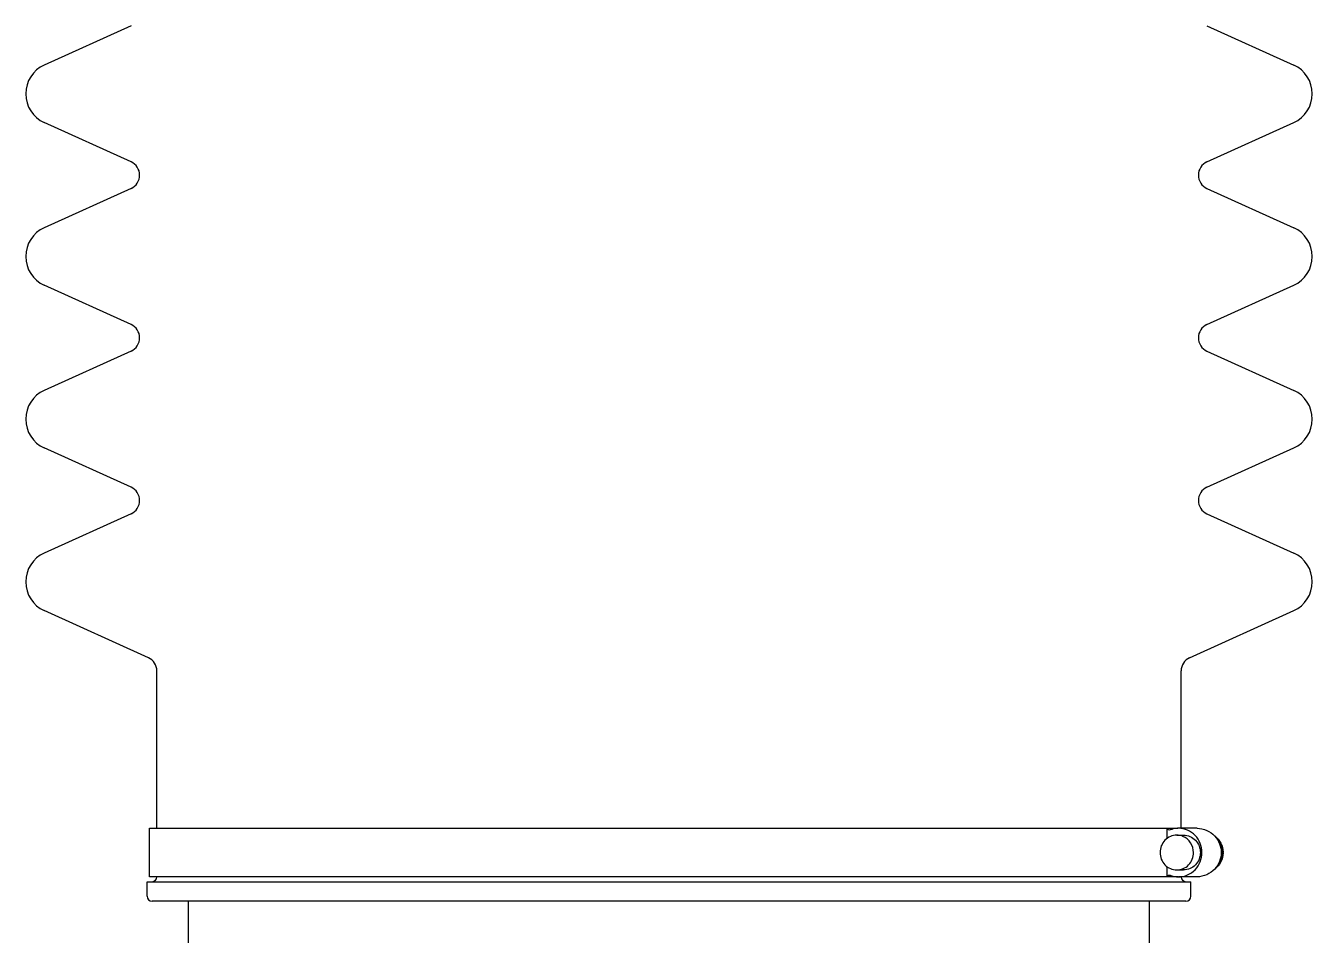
# Model space of a CAD drawing. Header units: millimetres. Extents: x 1186 to 6713, y 237 to 5598.
# Drawn here: x 6054.7 to 6319.8, y 3858.3 to 4045.6 of the extents above; entities that cross this region are included whole.
import ezdxf

# ---------------------------------------------------------------- set-up
doc = ezdxf.new("R2010")
doc.units = ezdxf.units.MM
doc.header["$LTSCALE"] = 384.175
doc.layers.get('0').update_dxf_attribs({"linetype": 'CONTINUOUS'})

msp = doc.modelspace()

# ---------------------------------------------------------------- linework, layer by layer
at = {"color": 0, "linetype": 'Continuous'}
for p, q in [((6076.45163, 4045.60466), (6058.56899, 4037.50914)), ((6298.10099, 4045.60466), (6315.98363, 4037.50914)), ((6076.45163, 4017.57065), (6058.56899, 4025.66617)), ((6298.10099, 4017.57065), (6315.98363, 4025.66617)), ((6076.45163, 4012.10466), (6058.56899, 4004.00914)), ((6298.10099, 4012.10466), (6315.98363, 4004.00914)), ((6076.45163, 3984.07065), (6058.56899, 3992.16617)), ((6298.10099, 3984.07065), (6315.98363, 3992.16617)), ((6076.45163, 3978.60466), (6058.56899, 3970.50914)), ((6298.10099, 3978.60466), (6315.98363, 3970.50914)), ((6076.45163, 3950.57065), (6058.56899, 3958.66617)), ((6298.10099, 3950.57065), (6315.98363, 3958.66617)), ((6076.45163, 3945.10466), (6058.56899, 3937.00914)), ((6298.10099, 3945.10466), (6315.98363, 3937.00914)), ((6080.01354, 3915.45816), (6058.56899, 3925.16617)), ((6294.53908, 3915.45816), (6315.98363, 3925.16617)), ((6081.77631, 3880.33766), (6081.77631, 3912.72517)), ((6292.77631, 3880.33766), (6292.77631, 3912.72517)), ((6080.27631, 3870.33766), (6080.27631, 3880.33766)), ((6080.27631, 3880.33766), (6292.13435, 3880.33766)), ((6289.8787, 3878.24773), (6289.8787, 3880.33766)), ((6290.53292, 3879.99716), (6290.36243, 3879.96411)), ((6291.88558, 3878.92519), (6293.30429, 3878.92519)), ((6296.07597, 3880.33766), (6292.27595, 3880.33766)), ((6292.13435, 3870.33766), (6080.27631, 3870.33766)), ((6289.8787, 3870.33766), (6289.8787, 3872.42747)), ((6290.36243, 3870.7112), (6290.53292, 3870.67816)), ((6291.88558, 3871.75013), (6293.30429, 3871.75013)), ((6296.07597, 3870.33766), (6292.27595, 3870.33766)), ((6079.77631, 3866.33766), (6079.77631, 3869.33766)), ((6079.77631, 3869.33766), (6294.77631, 3869.33766)), ((6294.77631, 3866.33766), (6294.77631, 3869.33766)), ((6293.77631, 3865.33766), (6080.77631, 3865.33766)), ((6088.27631, 3714.9988), (6088.27631, 3865.33766)), ((6286.27631, 3824.33766), (6286.27631, 3865.33766))]:
    msp.add_line(p, q, dxfattribs=at)
for centre, radius, start, end in [((6061.24966, 4031.58766), 6.5, 114.3563913, 245.6436087), ((6313.30296, 4031.58766), 6.5, 294.3563913, 65.6436087), ((6075.2144, 4014.83766), 3, 294.3563913, 65.6436087), ((6299.33822, 4014.83766), 3, 114.3563913, 245.6436087), ((6061.24966, 3998.08766), 6.5, 114.3563913, 245.6436087), ((6313.30296, 3998.08766), 6.5, 294.3563913, 65.6436087), ((6075.2144, 3981.33766), 3, 294.3563913, 65.6436087), ((6299.33822, 3981.33766), 3, 114.3563913, 245.6436087), ((6061.24966, 3964.58766), 6.5, 114.3563913, 245.6436087), ((6313.30296, 3964.58766), 6.5, 294.3563913, 65.6436087), ((6075.2144, 3947.83766), 3, 294.3563913, 65.6436087), ((6299.33822, 3947.83766), 3, 114.3563913, 245.6436087), ((6061.24966, 3931.08766), 6.5, 114.3563913, 245.6436087), ((6313.30296, 3931.08766), 6.5, 294.3563913, 65.6436087), ((6078.77631, 3912.72517), 3, 0, 65.6436087), ((6295.77631, 3912.72517), 3, 114.3563913, 180), ((6292.28986, 3875.64688), 4.69167, 95.4707313, 111.9922177), ((6292.27538, 3875.73841), 4.59918, 89.9849079, 95.3998757), ((6291.88071, 3875.5951), 3.33035, 67.3434405, 71.2377641), ((6297.12788, 3875.33766), 4.17937, 359.5028236, 359.9999086), ((6297.12163, 3875.33765), 4.18562, 0.000075, 0.4652943), ((6297.26089, 3875.33764), 4.18132, 359.2450059, 0.7550417), ((6080.77631, 3870.33766), 1, 270, 0), ((6292.28986, 3875.02844), 4.69167, 248.0077823, 264.5292687), ((6292.27538, 3874.9369), 4.59918, 264.6001243, 270.0150921), ((6293.77631, 3870.33766), 1, 180, 270), ((6080.77631, 3866.33766), 1, 180, 270), ((6293.77631, 3866.33766), 1, 270, 0)]:
    msp.add_arc(centre, radius, start, end, dxfattribs=at)
for points, knots in [([(6291.88558, 3878.92519), (6291.00235, 3878.92519), (6289.14445, 3878.12264), (6288.44549, 3876.24748), (6288.44549, 3875.33766)], [0, 0, 0, 0, 0.49258498, 1, 1, 1, 1]), ([(6297.07046, 3875.33766), (6297.07046, 3876.60566), (6296.09673, 3879.21923), (6293.50743, 3880.33728), (6292.27659, 3880.33759)], [0, 0, 0, 0, 0.507435981, 1, 1, 1, 1]), ([(6295.32567, 3875.33766), (6295.32567, 3876.03645), (6294.92495, 3877.45131), (6293.79463, 3878.40508), (6293.16358, 3878.66845)], [0, 0, 0, 0, 0.50541961, 1, 1, 1, 1]), ([(6293.30286, 3878.92513), (6294.18627, 3878.92571), (6296.04511, 3878.12342), (6296.74437, 3876.24774), (6296.74437, 3875.33766)], [0, 0, 0, 0, 0.492565075, 1, 1, 1, 1]), ([(6299.7042, 3878.74996), (6300.2281, 3878.37086), (6301.11033, 3877.35021), (6301.43331, 3876.04102), (6301.44185, 3875.39274)], [0, 0, 0, 0, 0.499357083, 1, 1, 1, 1]), ([(6288.44549, 3875.33766), (6288.44549, 3874.42778), (6289.14444, 3872.55247), (6291.00255, 3871.75008), (6291.8858, 3871.75017)], [0, 0, 0, 0, 0.507427783, 1, 1, 1, 1]), ([(6291.8858, 3871.75017), (6292.76895, 3871.75026), (6294.6268, 3872.55266), (6295.32567, 3874.42783), (6295.32567, 3875.33766)], [0, 0, 0, 0, 0.492562052, 1, 1, 1, 1]), ([(6292.27659, 3870.33773), (6293.50743, 3870.33803), (6296.09673, 3871.45608), (6297.07046, 3874.06965), (6297.07046, 3875.33766)], [0, 0, 0, 0, 0.492564019, 1, 1, 1, 1]), ([(6296.74437, 3875.33766), (6296.74437, 3874.42784), (6296.04542, 3872.55268), (6294.18751, 3871.75013), (6293.30429, 3871.75013)], [0, 0, 0, 0, 0.507415319, 1, 1, 1, 1]), ([(6301.44185, 3875.28258), (6301.43331, 3874.6343), (6301.11033, 3873.32512), (6300.22811, 3872.30446), (6299.70422, 3871.92537)], [0, 0, 0, 0, 0.500642856, 1, 1, 1, 1])]:
    msp.add_open_spline(points, degree=3, knots=knots, dxfattribs=at)
for points in [[(6290.36243, 3879.9647), (6290.15883, 3879.96423), (6289.93529, 3880.14208), (6289.8787, 3880.33766)], [(6292.95189, 3878.74848), (6292.61074, 3878.86433), (6292.24586, 3878.92519), (6291.88558, 3878.92519)], [(6296.07662, 3880.33759), (6297.39913, 3880.33727), (6298.81265, 3879.71657), (6299.71085, 3878.74587)], [(6299.71085, 3878.74587), (6300.53936, 3877.85049), (6301.04399, 3876.55755), (6301.04399, 3875.33766)], [(6301.30711, 3875.37164), (6301.29795, 3876.50071), (6300.76044, 3877.70589), (6299.92306, 3878.46329)], [(6301.04399, 3875.33766), (6301.04399, 3874.11777), (6300.53936, 3872.82484), (6299.71086, 3871.92946)], [(6299.86134, 3872.15726), (6300.73186, 3872.91412), (6301.29709, 3874.14791), (6301.30709, 3875.3014)], [(6289.8787, 3870.33766), (6289.93506, 3870.53242), (6290.15994, 3870.69948), (6290.36258, 3870.70622)], [(6299.71086, 3871.92946), (6298.81266, 3870.95876), (6297.39913, 3870.33804), (6296.07662, 3870.33773)]]:
    msp.add_open_spline(points, degree=3, dxfattribs=at)

doc.saveas('drawing.dxf')
